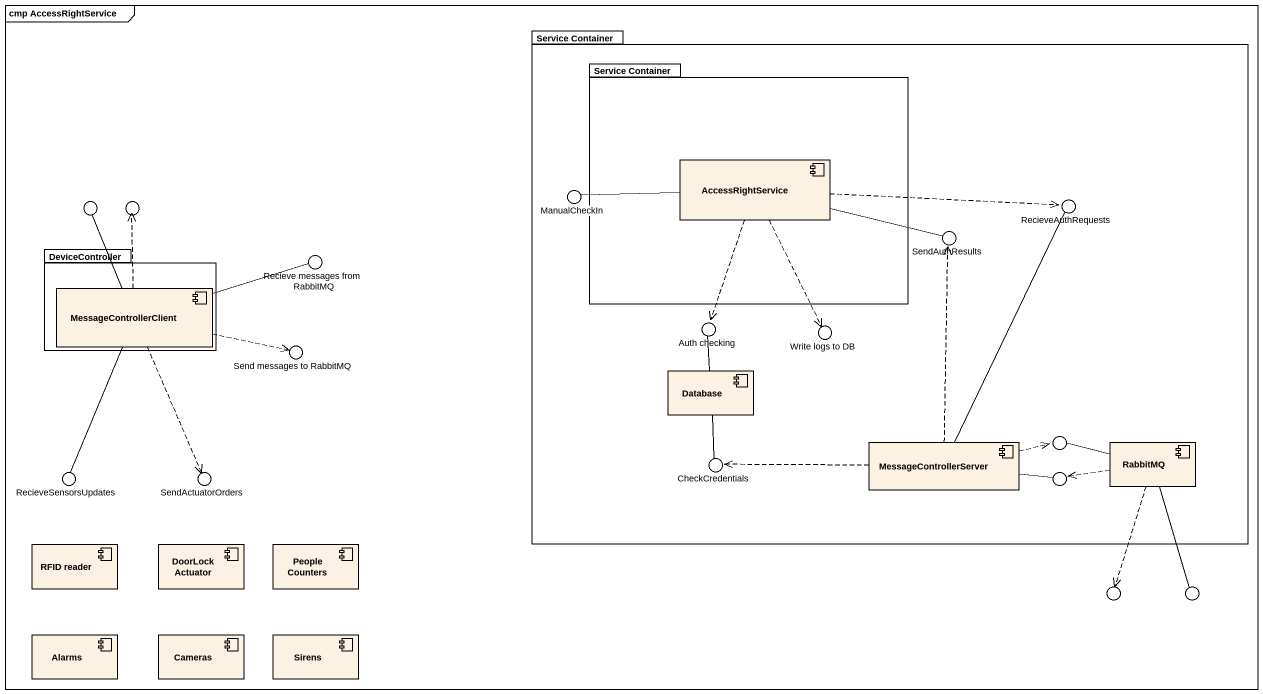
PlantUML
@startuml
mainframe cmp AccessRightService
package "Service Container" as Service_Container {
  package "Service Container" as Service_Container_2 {
    component AccessRightService
  }
  component "Database" as Database_
  component MessageControllerServer
  component RabbitMQ
}
() ManualCheckIn
() RecieveAuthRequests
() " " as lollipop1
() " " as lollipop2
() SendAuthResults
package DeviceController {
  component MessageControllerClient
}
() "Recieve messages from RabbitMQ" as Recieve_messages_from
() "Send messages to RabbitMQ" as Send_messages_to_RabbitMQ
() "Auth checking" as Auth_checking
() "Write logs to DB" as Write_logs_to_DB
() CheckCredentials
() " " as lollipop3
() RecieveSensorsUpdates
() SendActuatorOrders
() " " as lollipop4
component "RFID reader" as RFID_reader
component DoorLockActuator
component "People Counters" as People_Counters
() " " as lollipop5
() " " as lollipop6
component Alarms
component Cameras
component Sirens
Service_Container -left- ManualCheckIn
Service_Container -right- RecieveAuthRequests
Service_Container -up- SendAuthResults
Service_Container -left- Auth_checking
Service_Container -- Write_logs_to_DB
Service_Container -- CheckCredentials
Service_Container -- lollipop3
Service_Container -- lollipop4
AccessRightService -left- ManualCheckIn
AccessRightService .right.> RecieveAuthRequests
AccessRightService -right- SendAuthResults
AccessRightService ..> Auth_checking
AccessRightService ..> Write_logs_to_DB
MessageControllerClient -up- lollipop1
MessageControllerClient .up.> lollipop2
MessageControllerClient -right- Recieve_messages_from
MessageControllerClient .right.> Send_messages_to_RabbitMQ
MessageControllerClient -- RecieveSensorsUpdates
MessageControllerClient ..> SendActuatorOrders
Database_ -up- Auth_checking
Database_ -- CheckCredentials
MessageControllerServer -up- RecieveAuthRequests
MessageControllerServer .up.> SendAuthResults
MessageControllerServer .left.> CheckCredentials
MessageControllerServer .right.> lollipop3
MessageControllerServer -right- lollipop4
RabbitMQ -left- lollipop3
RabbitMQ .left.> lollipop4
RabbitMQ ..> lollipop5
RabbitMQ -- lollipop6
@enduml
